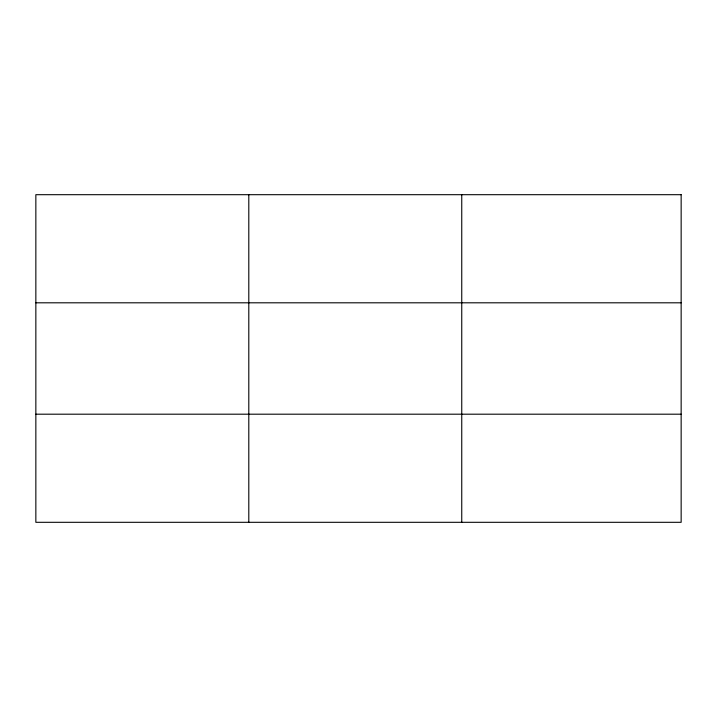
<?xml version="1.0" encoding="UTF-8"?>
<svg xmlns="http://www.w3.org/2000/svg" width="717" height="717" viewBox="0 0 717 717"><rect width="100%" height="100%" fill="white"/><g stroke="black" fill="none" stroke-linecap="round" stroke-linejoin="round"><path stroke-width="1.08" d="M248.799 522.308L248.799 194.692M461.748 522.308L461.748 194.692M35.85 302.807L681.15 302.807M35.85 414.193L681.15 414.193M681.15 194.692L681.15 522.308L35.85 522.308L35.85 194.692L681.15 194.692"/></g></svg>
